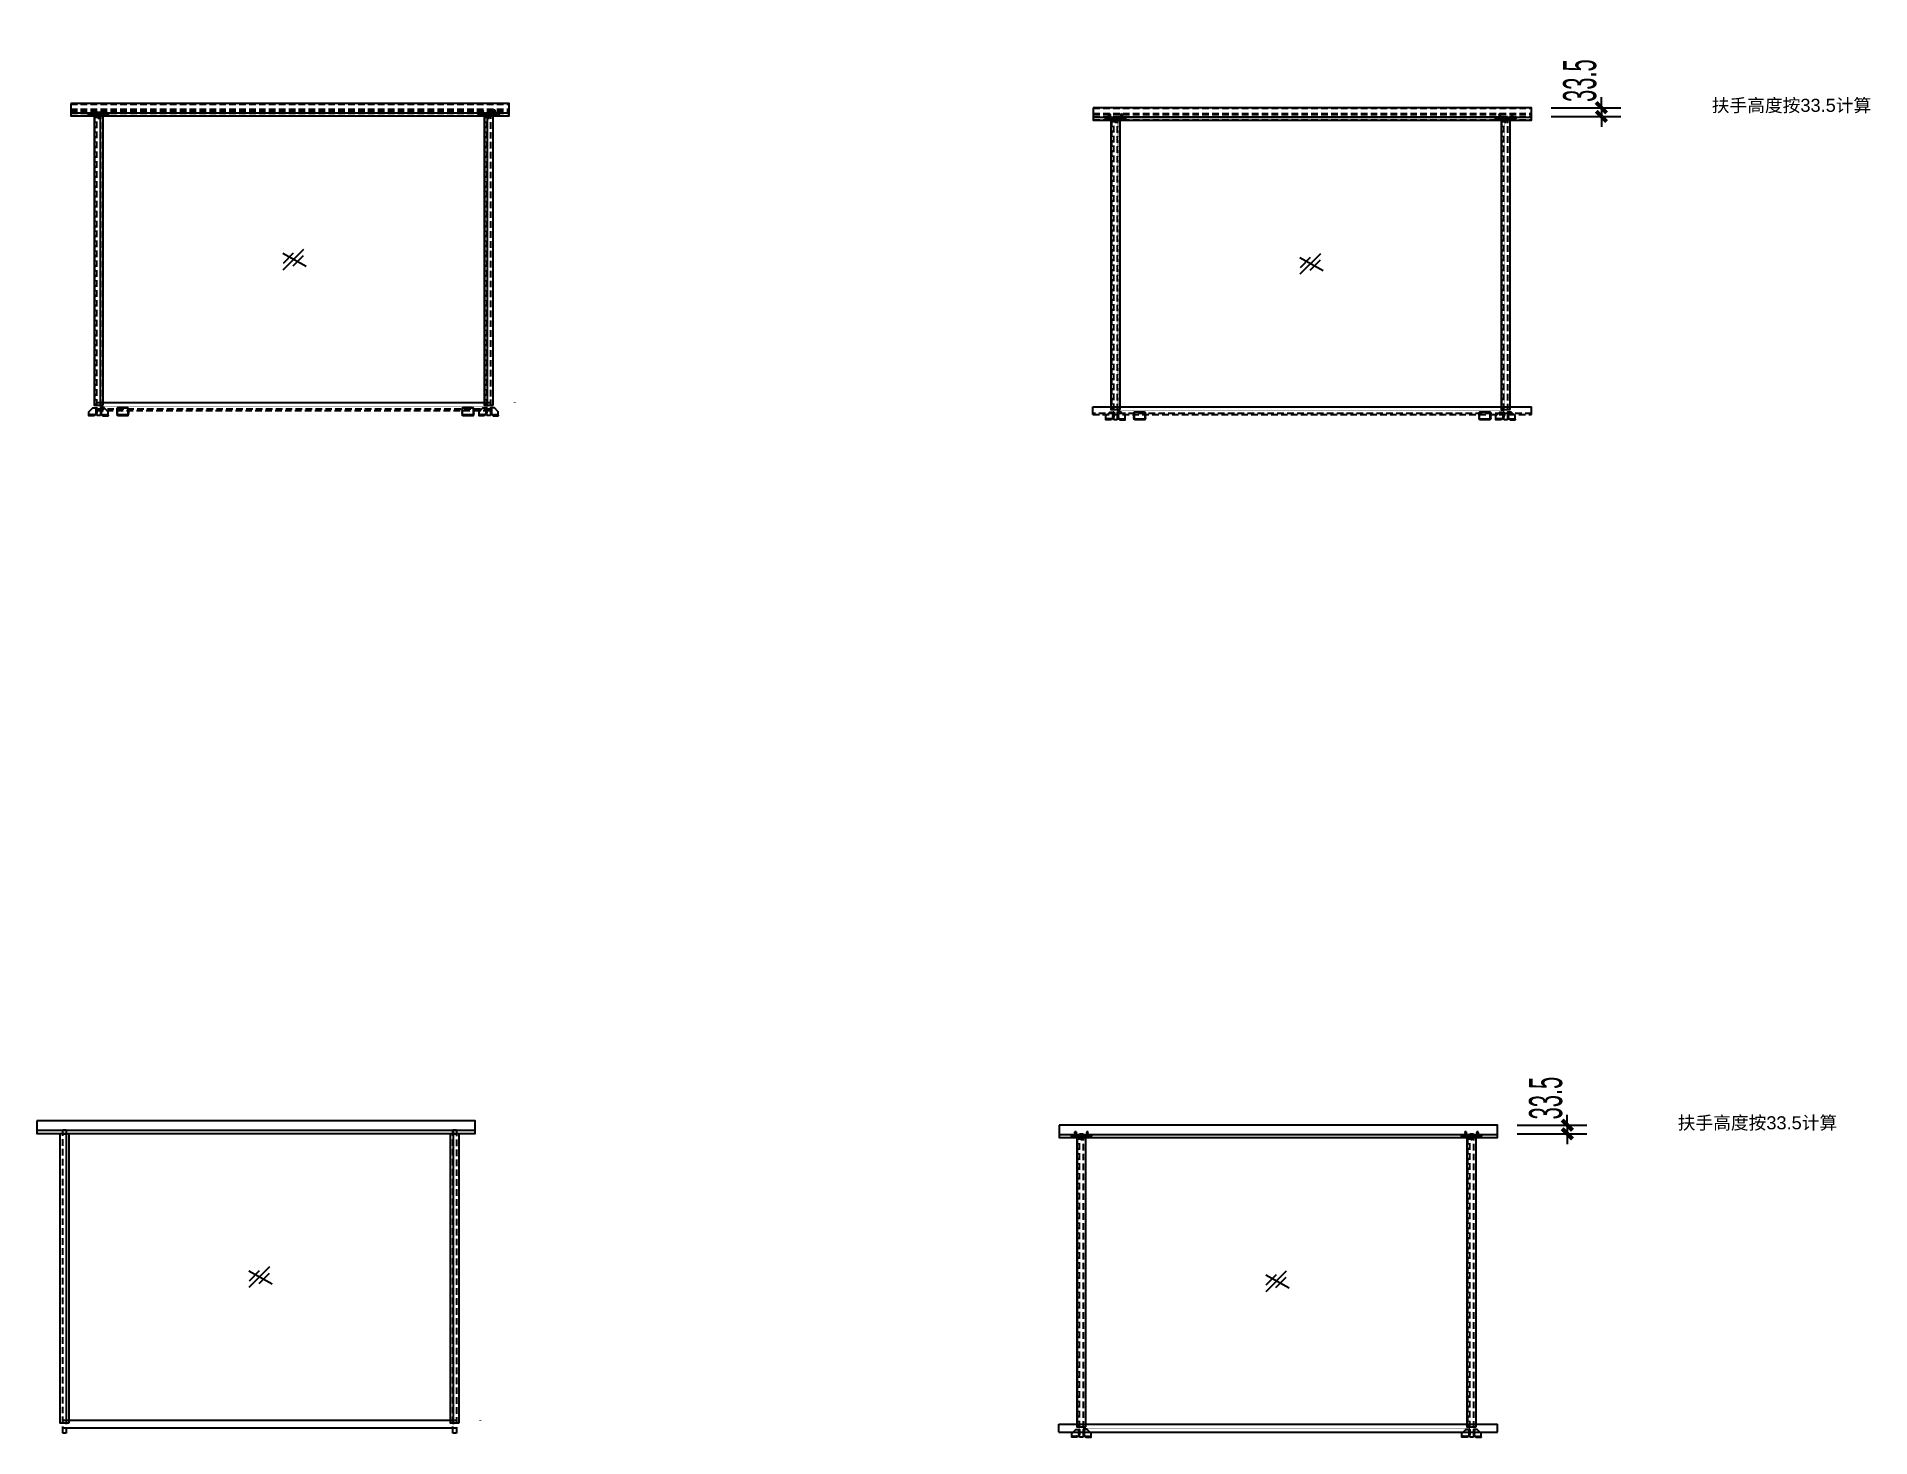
# Model space of a CAD drawing. Header units: millimetres. Extents: x 618 to 7668, y -3104 to 2280.
import ezdxf

# ---------------------------------------------------------------- set-up
doc = ezdxf.new("R2010")
doc.units = ezdxf.units.MM
doc.header["$MEASUREMENT"] = 0
for name, pattern in [('CENTER', [2, 1.25, -0.25, 0.25, -0.25]), ('DASH', [0.35, 0.25, -0.1]), ('DASHED', [19.05, 12.7, -6.35])]:
    doc.linetypes.add(name, pattern=pattern)
for name, color, linetype in [('@F01_Section_AL', 92, 'Continuous'), ('@F03_Section_Glass', 4, 'Continuous'), ('@F05_Section_Steel', 24, 'Continuous'), ('@F09_Submate', 8, 'Continuous'), ('DIM', 8, 'Continuous'), ('F01_Section_Alu.E', 92, 'Continuous'), ('F05_Section_Plastic', 51, 'Continuous'), ('F06_Section_Steel', 24, 'Continuous'), ('F24_Fill', 251, 'Continuous'), ('F57_Sign', 240, 'Continuous'), ('F_Submate_Other', 250, 'Continuous'), ('pj', 4, 'Continuous'), ('WELD', 8, 'Continuous'), ('XX', 6, 'DASHED'), ('ZX', 1, 'CENTER'), ('图框', 7, 'Continuous')]:
    doc.layers.add(name, color=color, linetype=linetype)
doc.layers.add('JY-11填充层', color=8, linetype='Continuous', lineweight=5)
doc.styles.add('_TCH_DIM_T3', font='hztxt_e.shx', dxfattribs={"width": 0.494118, "bigfont": 'hztxt.shx'})
doc.styles.get("Standard").update_dxf_attribs({"font": 'arial.ttf'})
doc.dimstyles.new('_TCH_ARCH&&50', dxfattribs={"dimtxt": 127.5, "dimasz": 40, "dimexe": 75, "dimexo": 75, "dimgap": 61.25, "dimtad": 1, "dimdec": 1, "dimzin": 12, "dimdsep": 46, "dimtxsty": '_TCH_DIM_T3', "dimblk": 'ARCHTICK', "dimcen": 0.09, "dimclrt": 7, "dimazin": 2, "dimtfac": 1, "dimtdec": 1, "dimtix": 1, "dimtmove": 2, "dimatfit": 3, "dimldrblk": 'ARCHTICK', "dimfxl": 50, "dimtolj": 1, "dimtzin": 0, "dimarcsym": 0})

# ---------------------------------------------------------------- blocks, each defined once
blk = doc.blocks.new('Railing_B_A$C2D332B79')
at = {"layer": 'DIM', "linetype": 'DASHED', "ltscale": 450}
blk.add_line((7, 0), (358, 351), dxfattribs=at)
at = {"layer": 'DIM'}
for p, q in [((0, 280), (399, 58)), ((10, 110), (185, 286)), ((176, 65), (352, 241))]:
    blk.add_line(p, q, dxfattribs=at)
blk = doc.blocks.new('*U12')
at = {"layer": 'JY-11填充层'}
for centre, end in [((4, 0), 180), ((8, 0), 120), ((12, 0), 120), ((16, 0), 120), ((20, 0), 120), ((24, 0), 120)]:
    blk.add_arc(centre, 4, 0, end, dxfattribs=at)
blk = doc.blocks.new('*U8')
at = {"layer": 'JY-11填充层'}
for centre, end in [((4, 0), 180), ((8, 0), 120), ((12, 0), 120), ((16, 0), 120), ((20, 0), 120), ((24, 0), 120), ((28, 0), 120), ((32, 0), 120), ((36, 0), 120)]:
    blk.add_arc(centre, 4, 0, end, dxfattribs=at)
blk = doc.blocks.new('Railing_B_30角钢（平面）')
at = {"layer": '@F05_Section_Steel', "elevation": 0}
for points in [[(171496.2, -73616), (171496.2, -73586), (171456.2, -73586), (171456.2, -73616), (171496.2, -73616)], [(171496.2, -73612), (171496.2, -73612), (171456.2, -73612)]]:
    blk.add_lwpolyline(points, dxfattribs=at)
at = {"layer": 'JY-11填充层', "rotation": 90}
blk.add_blockref('*U12', (171456.2, -73614, 0), dxfattribs=at)
at = {"layer": 'JY-11填充层'}
blk.add_blockref('*U8', (171456.2, -73586, 0), dxfattribs=at)
at = {"layer": 'JY-11填充层', "xscale": -1, "rotation": 270}
blk.add_blockref('*U12', (171496.2, -73614, 0), dxfattribs=at)
blk = doc.blocks.new('Railing_B_肋板')
at = {"layer": '@F05_Section_Steel', "elevation": 0}
blk.add_lwpolyline([(-135353.8, 59079.8), (-135373.8, 59079.8), (-135373.8, 59094.8), (-135358.8, 59109.8), (-135343.8, 59109.8), (-135343.8, 59089.8)], close=True, dxfattribs=at)
at = {"layer": 'WELD'}
for centre, start, end in [((-135343.8, 59105.8, 0), 90, 210), ((-135343.8, 59101.8, 0), 90, 210), ((-135343.8, 59097.8, 0), 90, 210), ((-135343.8, 59093.8, 0), 90, 210), ((-135343.8, 59089.8, 0), 90, 210), ((-135343.8, 59085.8, 0), 90, 180), ((-135343.8, 59101.8, 0), 90, 150), ((-135343.8, 59097.8, 0), 90, 150), ((-135343.8, 59093.8, 0), 90, 150), ((-135343.8, 59089.8, 0), 90, 150), ((-135343.8, 59085.8, 0), 90, 150), ((-135369.8, 59079.8, 0), 60, 180), ((-135365.8, 59079.8, 0), 60, 180), ((-135365.8, 59079.8, 0), 120, 180), ((-135361.8, 59079.8, 0), 60, 180), ((-135361.8, 59079.8, 0), 120, 180), ((-135357.8, 59079.8, 0), 60, 180), ((-135357.8, 59079.8, 0), 120, 180), ((-135353.8, 59079.8, 0), 60, 180), ((-135353.8, 59079.8, 0), 120, 180), ((-135349.8, 59079.8, 0), 90, 180), ((-135349.8, 59079.8, 0), 120, 180)]:
    blk.add_arc(centre, 4, start, end, dxfattribs=at)
blk = doc.blocks.new('*U9')
at = {"layer": 'F24_Fill'}
h = blk.add_hatch(dxfattribs=at)
h.set_pattern_fill('塑料', color=256)
h.set_pattern_definition([(45, (0, 11.3664), (-1.76777, 1.76777), []), (45, (1.1785, 11.3664), (-1.76777, 1.76777), []), (135, (2.0207, 11.9257), (-1.76777, -1.76777), [1.23333, -1.26667])])
h.paths.add_polyline_path([(0, 10.7), (1, 10.7), (1, 50.7), (0, 50.7)])
at = {"layer": 'F05_Section_Plastic', "linetype": 'DASH', "ltscale": 10}
blk.add_lwpolyline([(0, 10.7), (1, 10.7), (1, 50.7), (0, 50.7)], close=True, dxfattribs=at)
blk = doc.blocks.new('*U11')
at = {"layer": 'pj'}
for p, q in [((-2.1, 0), (-2.1, -0.5)), ((-2.5, -0.8), (2.5, -0.4)), ((-2.5, -0.8), (2.5, -0.4)), ((-2.1, -0.5), (-2.5, -0.8)), ((-2.5, -0.8), (-2.5, -0.8)), ((-2.5, -0.8), (-2.1, -1.1)), ((-2.5, -1.6), (2.5, -1.2)), ((-2.5, -1.6), (2.5, -1.2)), ((-2.1, -1.3), (-2.5, -1.6)), ((-2.5, -1.6), (-2.5, -1.6)), ((-2.5, -1.6), (-2.1, -1.9)), ((-2.5, -2.4), (2.5, -2)), ((-2.5, -2.4), (2.5, -2)), ((-2.5, -2.4), (-2.1, -2.1)), ((-2.1, -2.7), (-2.5, -2.4)), ((-2.5, -2.4), (-2.5, -2.4)), ((-2.5, -3.2), (2.5, -2.8)), ((-2.5, -3.2), (2.5, -2.8)), ((-2.5, -3.2), (-2.1, -2.9)), ((-2.5, -3.2), (-2.5, -3.2)), ((-2.1, -3.5), (-2.5, -3.2)), ((-2.5, -4), (2.5, -3.6)), ((-2.5, -4), (2.5, -3.6)), ((-2.5, -4), (-2.1, -3.7)), ((-2.5, -4), (-2.5, -4)), ((-2.1, -4.3), (-2.5, -4)), ((-2.5, -4.8), (2.5, -4.4)), ((-2.5, -4.8), (2.5, -4.4)), ((-2.5, -4.8), (-2.1, -4.5)), ((-2.5, -4.8), (-2.5, -4.8)), ((-2.1, -5.1), (-2.5, -4.8)), ((-2.5, -5.6), (2.5, -5.2)), ((-2.5, -5.6), (2.5, -5.2)), ((-2.5, -5.6), (-2.1, -5.3)), ((-2.5, -5.6), (-2.5, -5.6)), ((-2.1, -5.9), (-2.5, -5.6)), ((-2.5, -6.4), (2.5, -6)), ((-2.5, -6.4), (2.5, -6)), ((-2.5, -6.4), (-2.1, -6.1)), ((-2.5, -6.4), (-2.5, -6.4)), ((-2.1, -6.7), (-2.5, -6.4)), ((-2.5, -7.2), (2.5, -6.8)), ((-2.5, -7.2), (2.5, -6.8)), ((-2.5, -7.2), (-2.1, -6.9)), ((-2.5, -7.2), (-2.5, -7.2)), ((-2.1, -7.5), (-2.5, -7.2)), ((-2.5, -8), (2.5, -7.6)), ((-2.5, -8), (2.5, -7.6)), ((-2.5, -8), (-2.1, -7.7)), ((-2.5, -8), (-2.5, -8)), ((-2.1, -8.3), (-2.5, -8)), ((-2.5, -8.8), (2.5, -8.4)), ((-2.5, -8.8), (2.5, -8.4)), ((-2.5, -8.8), (-2.1, -8.5)), ((-2.5, -8.8), (-2.5, -8.8)), ((-2.1, -9.1), (-2.5, -8.8)), ((-2.5, -9.6), (2.5, -9.2)), ((-2.5, -9.6), (2.5, -9.2)), ((-2.5, -9.6), (-2.1, -9.3)), ((-2.5, -9.6), (-2.5, -9.6)), ((-2.1, -9.9), (-2.5, -9.6)), ((-2.5, -10.4), (2.5, -10)), ((-2.5, -10.4), (2.5, -10)), ((-2.5, -10.4), (-2.1, -10.1)), ((-2.5, -10.4), (-2.5, -10.4)), ((-2.1, -10.7), (-2.5, -10.4)), ((-2.5, -11.2), (2.5, -10.8)), ((-2.5, -11.2), (2.5, -10.8)), ((-2.5, -11.2), (-2.1, -10.9)), ((-2.5, -11.2), (-2.5, -11.2)), ((-2.1, -11.5), (-2.5, -11.2)), ((-2.5, -12), (2.5, -11.6)), ((-2.5, -12), (2.5, -11.6)), ((-2.5, -12), (-2.1, -11.7)), ((-2.5, -12), (-2.5, -12)), ((-2.1, -12.3), (-2.5, -12)), ((-2.5, -12.8), (2.5, -12.4)), ((-2.5, -12.8), (2.5, -12.4)), ((-2.5, -12.8), (-2.1, -12.5)), ((-2.5, -12.8), (-2.5, -12.8)), ((-2.1, -13.1), (-2.5, -12.8)), ((-2.5, -13.6), (2.5, -13.2)), ((-2.5, -13.6), (2.5, -13.2)), ((-2.5, -13.6), (-2.1, -13.3)), ((-2.5, -13.6), (-2.5, -13.6)), ((-2.1, -13.9), (-2.5, -13.6)), ((-2.5, -14.4), (2.5, -14)), ((-2.5, -14.4), (2.5, -14)), ((-2.5, -14.4), (-2.1, -14.1)), ((-2.1, -14.7), (-2.5, -14.4)), ((-2.5, -14.4), (-2.5, -14.4)), ((-2.5, -15.2), (2.5, -14.8)), ((-2.5, -15.2), (2.5, -14.8)), ((-2.1, -14.9), (-2.5, -15.2)), ((-2.5, -15.2), (-2.5, -15.2)), ((-2.5, -15.2), (-2.1, -15.5)), ((-2.5, -16), (2.5, -15.6)), ((-2.5, -16), (2.5, -15.6)), ((-2.1, -15.7), (-2.5, -16)), ((-2.5, -16), (-2.5, -16)), ((-2.5, -16), (-2.1, -16.3)), ((-2.5, -16.8), (2.5, -16.4)), ((-2.5, -16.8), (2.5, -16.4)), ((-2.5, -16.8), (-2.1, -16.5)), ((-2.1, -17.1), (-2.5, -16.8)), ((-2.5, -16.8), (-2.5, -16.8)), ((-2.1, -0.5), (2.1, -0.1)), ((-2.1, -1.1), (2.1, -0.7)), ((-2.1, -1.3), (2.1, -0.9)), ((-2.1, -1.1), (-2.1, -1.3)), ((-2.1, -1.9), (2.1, -1.5)), ((-2.1, -2.1), (2.1, -1.7)), ((-2.1, -1.9), (-2.1, -2)), ((-2.1, -2.1), (-2.1, -2)), ((-2.1, -2.7), (2.1, -2.3)), ((-2.1, -2.9), (2.1, -2.5)), ((-2.1, -2.7), (-2.1, -2.8)), ((-2.1, -2.9), (-2.1, -2.8)), ((-2.1, -3.5), (2.1, -3.1)), ((-2.1, -3.7), (2.1, -3.3)), ((-2.1, -3.5), (-2.1, -3.6)), ((-2.1, -3.7), (-2.1, -3.6)), ((-2.1, -4.3), (2.1, -3.9)), ((-2.1, -4.5), (2.1, -4.1)), ((-2.1, -4.3), (-2.1, -4.4)), ((-2.1, -4.5), (-2.1, -4.4)), ((-2.1, -5.1), (2.1, -4.7)), ((-2.1, -5.3), (2.1, -4.9)), ((-2.1, -5.1), (-2.1, -5.2)), ((-2.1, -5.3), (-2.1, -5.2)), ((-2.1, -5.9), (2.1, -5.5)), ((-2.1, -6.1), (2.1, -5.7)), ((-2.1, -5.9), (-2.1, -6)), ((-2.1, -6.1), (-2.1, -6)), ((-2.1, -6.7), (2.1, -6.3)), ((-2.1, -6.9), (2.1, -6.5)), ((-2.1, -6.7), (-2.1, -6.8)), ((-2.1, -6.9), (-2.1, -6.8)), ((-2.1, -7.5), (2.1, -7.1)), ((-2.1, -7.7), (2.1, -7.3)), ((-2.1, -7.5), (-2.1, -7.6)), ((-2.1, -7.7), (-2.1, -7.6)), ((-2.1, -8.3), (2.1, -7.9)), ((-2.1, -8.5), (2.1, -8.1)), ((-2.1, -8.3), (-2.1, -8.4)), ((-2.1, -8.5), (-2.1, -8.4)), ((-2.1, -9.1), (2.1, -8.7)), ((-2.1, -9.3), (2.1, -8.9)), ((-2.1, -9.1), (-2.1, -9.2)), ((-2.1, -9.3), (-2.1, -9.2)), ((-2.1, -9.9), (2.1, -9.5)), ((-2.1, -10.1), (2.1, -9.7)), ((-2.1, -9.9), (-2.1, -10)), ((-2.1, -10.1), (-2.1, -10)), ((-2.1, -10.7), (2.1, -10.3)), ((-2.1, -10.9), (2.1, -10.5)), ((-2.1, -10.7), (-2.1, -10.8)), ((-2.1, -10.9), (-2.1, -10.8)), ((-2.1, -11.5), (2.1, -11.1)), ((-2.1, -11.7), (2.1, -11.3)), ((-2.1, -11.5), (-2.1, -11.6)), ((-2.1, -11.7), (-2.1, -11.6)), ((-2.1, -12.3), (2.1, -11.9)), ((-2.1, -12.5), (2.1, -12.1)), ((-2.1, -12.3), (-2.1, -12.4)), ((-2.1, -12.5), (-2.1, -12.4)), ((-2.1, -13.1), (2.1, -12.7)), ((-2.1, -13.3), (2.1, -12.9)), ((-2.1, -13.1), (-2.1, -13.2)), ((-2.1, -13.3), (-2.1, -13.2)), ((-2.1, -13.9), (2.1, -13.5)), ((-2.1, -14.1), (2.1, -13.7)), ((-2.1, -14.1), (-2.1, -13.9)), ((-2.1, -14.7), (2.1, -14.3)), ((-2.1, -14.9), (2.1, -14.5)), ((-2.1, -14.8), (-2.1, -14.7)), ((-2.1, -14.8), (-2.1, -14.9)), ((-2.1, -15.5), (2.1, -15.1)), ((-2.1, -15.7), (2.1, -15.3)), ((-2.1, -15.5), (-2.1, -15.7)), ((-2.1, -16.3), (2.1, -15.9)), ((-2.1, -16.5), (2.1, -16.1)), ((-2.1, -16.3), (-2.1, -16.4)), ((-2.1, -16.5), (-2.1, -16.4)), ((-2.1, -17.1), (2.1, -16.7)), ((-2.1, -17.2), (-2.1, -17.1)), ((2.5, -17.2), (-2.1, -17.2)), ((-0.9, -17.2), (2.1, -16.9)), ((1.8, -17.2), (2.5, -17.2)), ((2.1, 0), (2.1, -0.1)), ((2.1, -0.1), (2.5, -0.4)), ((2.5, -0.4), (2.1, -0.7)), ((2.1, -0.7), (2.1, -0.9)), ((2.1, -0.9), (2.5, -1.2)), ((2.5, -1.2), (2.1, -1.5)), ((2.1, -1.5), (2.1, -1.6)), ((2.1, -1.7), (2.1, -1.6)), ((2.5, -2), (2.1, -1.7)), ((2.1, -2.3), (2.5, -2)), ((2.1, -2.3), (2.1, -2.4)), ((2.1, -2.5), (2.1, -2.4)), ((2.5, -2.8), (2.1, -2.5)), ((2.1, -3.1), (2.5, -2.8)), ((2.1, -3.1), (2.1, -3.2)), ((2.1, -3.3), (2.1, -3.2)), ((2.5, -3.6), (2.1, -3.3)), ((2.1, -3.9), (2.5, -3.6)), ((2.1, -3.9), (2.1, -4)), ((2.1, -4.1), (2.1, -4)), ((2.5, -4.4), (2.1, -4.1)), ((2.1, -4.7), (2.5, -4.4)), ((2.1, -4.7), (2.1, -4.8)), ((2.1, -4.9), (2.1, -4.8)), ((2.5, -5.2), (2.1, -4.9)), ((2.1, -5.5), (2.5, -5.2)), ((2.1, -5.5), (2.1, -5.6)), ((2.1, -5.7), (2.1, -5.6)), ((2.5, -6), (2.1, -5.7)), ((2.1, -6.3), (2.5, -6)), ((2.1, -6.3), (2.1, -6.4)), ((2.1, -6.5), (2.1, -6.4)), ((2.5, -6.8), (2.1, -6.5)), ((2.1, -7.1), (2.5, -6.8)), ((2.1, -7.1), (2.1, -7.2)), ((2.1, -7.3), (2.1, -7.2)), ((2.5, -7.6), (2.1, -7.3)), ((2.1, -7.9), (2.5, -7.6)), ((2.1, -7.9), (2.1, -8)), ((2.1, -8.1), (2.1, -8)), ((2.5, -8.4), (2.1, -8.1)), ((2.1, -8.7), (2.5, -8.4)), ((2.1, -8.7), (2.1, -8.8)), ((2.1, -8.9), (2.1, -8.8)), ((2.5, -9.2), (2.1, -8.9)), ((2.1, -9.5), (2.5, -9.2)), ((2.1, -9.5), (2.1, -9.6)), ((2.1, -9.7), (2.1, -9.6)), ((2.5, -10), (2.1, -9.7)), ((2.1, -10.3), (2.5, -10)), ((2.1, -10.3), (2.1, -10.4)), ((2.1, -10.5), (2.1, -10.4)), ((2.5, -10.8), (2.1, -10.5)), ((2.1, -11.1), (2.5, -10.8)), ((2.1, -11.1), (2.1, -11.2)), ((2.1, -11.3), (2.1, -11.2)), ((2.5, -11.6), (2.1, -11.3)), ((2.1, -11.9), (2.5, -11.6)), ((2.1, -11.9), (2.1, -12)), ((2.1, -12.1), (2.1, -12)), ((2.5, -12.4), (2.1, -12.1)), ((2.1, -12.7), (2.5, -12.4)), ((2.1, -12.7), (2.1, -12.8)), ((2.1, -12.9), (2.1, -12.8)), ((2.5, -13.2), (2.1, -12.9)), ((2.1, -13.5), (2.5, -13.2)), ((2.1, -13.7), (2.1, -13.5)), ((2.5, -14), (2.1, -13.7)), ((2.1, -14.3), (2.5, -14)), ((2.1, -14.4), (2.1, -14.3)), ((2.1, -14.4), (2.1, -14.5)), ((2.1, -14.5), (2.5, -14.8)), ((2.5, -14.8), (2.1, -15.1)), ((2.1, -15.1), (2.1, -15.3)), ((2.1, -15.3), (2.5, -15.6)), ((2.5, -15.6), (2.1, -15.9)), ((2.1, -15.9), (2.1, -16)), ((2.1, -16.1), (2.1, -16)), ((2.5, -16.4), (2.1, -16.1)), ((2.1, -16.7), (2.5, -16.4)), ((2.1, -16.9), (2.1, -16.7)), ((2.5, -17.2), (2.1, -16.9)), ((2.5, -0.4), (2.5, -0.4)), ((2.5, -1.2), (2.5, -1.2)), ((2.5, -2), (2.5, -2)), ((2.5, -2.8), (2.5, -2.8)), ((2.5, -3.6), (2.5, -3.6)), ((2.5, -4.4), (2.5, -4.4)), ((2.5, -5.2), (2.5, -5.2)), ((2.5, -6), (2.5, -6)), ((2.5, -6.8), (2.5, -6.8)), ((2.5, -7.6), (2.5, -7.6)), ((2.5, -8.4), (2.5, -8.4)), ((2.5, -9.2), (2.5, -9.2)), ((2.5, -10), (2.5, -10)), ((2.5, -10.8), (2.5, -10.8)), ((2.5, -11.6), (2.5, -11.6)), ((2.5, -12.4), (2.5, -12.4)), ((2.5, -13.2), (2.5, -13.2)), ((2.5, -14), (2.5, -14)), ((2.5, -14.8), (2.5, -14.8)), ((2.5, -15.6), (2.5, -15.6)), ((2.5, -16.4), (2.5, -16.4)), ((2.5, -17.2), (2.5, -17.2))]:
    blk.add_line(p, q, dxfattribs=at)
blk.add_lwpolyline([(-4.8, 2.1), (-4.8, 0), (4.8, 0), (4.8, 2.1, 0.148437), (0.4, 3.7), (0.4, 3.5), (-0.4, 3.5), (-0.4, 3.7, 0.148437)], format="xyb", close=True, dxfattribs=at)
at = {"layer": 'ZX', "ltscale": 0.1}
blk.add_line((0, 4.7), (0, -18.2), dxfattribs=at)
blk = doc.blocks.new('*U20')
at = {"layer": '@F01_Section_AL', "linetype": 'ByBlock', "lineweight": -2, "ltscale": 2, "elevation": 0}
for points in [[(17.5, -543.2), (17.5, 567.8), (-17.5, 567.8), (-17.5, -543.2), (17.5, -543.2)], [(1517.5, -543.2), (1517.5, 567.8), (1482.5, 567.8), (1482.5, -543.2), (1517.5, -543.2)]]:
    blk.add_lwpolyline(points, dxfattribs=at)
at = {"layer": '@F03_Section_Glass'}
for p, q in [((6, 583.8, 0), (6, -548.2, 0)), ((1494, 583.8, 0), (1494, -548.2, 0))]:
    blk.add_line(p, q, dxfattribs=at)
at = {"layer": '@F03_Section_Glass', "const_width": 1, "elevation": 0}
for points in [[(6, 583.8), (1494, 583.8)], [(6, 583.8), (6, -548.2)], [(1494, -548.2), (1494, 583.8)], [(6, -548.2), (1494, -548.2)]]:
    blk.add_lwpolyline(points, dxfattribs=at)
at = {"layer": 'F06_Section_Steel'}
for p, q in [((-6, 567.8, 0), (6, 567.8, 0)), ((1494, 567.8, 0), (1506, 567.8, 0)), ((-7, -533.2, 0), (1507, -533.2, 0))]:
    blk.add_line(p, q, dxfattribs=at)
at = {"layer": 'F06_Section_Steel', "elevation": 0}
for points in [[(40, 574.2), (40, 578.2), (-40, 578.2), (-40, 574.2)], [(1540, 574.2), (1540, 578.2), (1460, 578.2), (1460, 574.2)]]:
    blk.add_lwpolyline(points, close=True, dxfattribs=at)
blk.add_lwpolyline([(1600, -534.2), (1600, -533.2)], dxfattribs=at)
at = {"layer": 'F_Submate_Other', "color": 8}
for centre, radius, start, end in [((-7, 574.2, 0), 4, 180, 270), ((-7, 574.2, 0), 3.5, 180, 270), ((-7, 574.2, 0), 3, 180, 270), ((-7, 574.2, 0), 2.5, 180, 270), ((-7, 574.2, 0), 2, 180, 270), ((-7, 574.2, 0), 1.5, 180, 270), ((-7, 574.2, 0), 1, 180, 270), ((-7, 574.2, 0), 0.5, 180, 270), ((7, 574.2, 0), 4, 270, 0), ((7, 574.2, 0), 3.5, 270, 0), ((7, 574.2, 0), 3, 270, 0), ((7, 574.2, 0), 2.5, 270, 0), ((7, 574.2, 0), 2, 270, 0), ((7, 574.2, 0), 1.5, 270, 0), ((7, 574.2, 0), 1, 270, 0), ((7, 574.2, 0), 0.5, 270, 0), ((1493, 574.2, 0), 4, 180, 270), ((1493, 574.2, 0), 3.5, 180, 270), ((1493, 574.2, 0), 3, 180, 270), ((1493, 574.2, 0), 2.5, 180, 270), ((1493, 574.2, 0), 2, 180, 270), ((1493, 574.2, 0), 1.5, 180, 270), ((1493, 574.2, 0), 1, 180, 270), ((1493, 574.2, 0), 0.5, 180, 270), ((1507, 574.2, 0), 4, 270, 0), ((1507, 574.2, 0), 3.5, 270, 0), ((1507, 574.2, 0), 3, 270, 0), ((1507, 574.2, 0), 2.5, 270, 0), ((1507, 574.2, 0), 2, 270, 0), ((1507, 574.2, 0), 1.5, 270, 0), ((1507, 574.2, 0), 1, 270, 0), ((1507, 574.2, 0), 0.5, 270, 0)]:
    blk.add_arc(centre, radius, start, end, dxfattribs=at)
at = {"layer": 'XX', "ltscale": 2}
for p, q in [((-16, 567.8, 0), (-16, -543.2, 0)), ((-7, 583.2, 0), (7, 583.2, 0)), ((-7, -583.2, 0), (-7, 583.2, 0)), ((7, 583.2, 0), (7, -583.2, 0)), ((16, 567.8, 0), (16, -543.2, 0)), ((1484, 567.8, 0), (1484, -543.2, 0)), ((1493, 583.2, 0), (1507, 583.2, 0)), ((1493, -583.2, 0), (1493, 583.2, 0)), ((1507, 583.2), (1507, -583.2)), ((1516, 567.8, 0), (1516, -543.2, 0)), ((7, -583.2), (-7, -583.2)), ((1507, -583.2), (1493, -583.2))]:
    blk.add_line(p, q, dxfattribs=at)
at = {"layer": 'XX', "ltscale": 2, "elevation": 0}
for points in [[(1507, -558.2), (-7, -558.2)], [(-7, -563.2), (1507, -563.2)]]:
    blk.add_lwpolyline(points, dxfattribs=at)
at = {"xscale": -1, "rotation": 180}
for p in [(-23, 574.2, 0), (1477, 574.2, 0)]:
    blk.add_blockref('*U11', p, dxfattribs=at)
at = {"xscale": -1}
for p in [(0, 578.2, 0), (1500, 578.2, 0)]:
    blk.add_blockref('*U11', p, dxfattribs=at)
at = {"rotation": 180}
for p in [(23, 574.2, 0), (1523, 574.2, 0)]:
    blk.add_blockref('*U11', p, dxfattribs=at)
at = {"layer": '@F09_Submate'}
for p in [(135336.8, -59663.1, 0), (136836.8, -59663.1, 0)]:
    blk.add_blockref('Railing_B_肋板', p, dxfattribs=at)
at = {"layer": '@F09_Submate', "xscale": -1}
for p in [(-135336.8, -59663.1, 0), (-133836.8, -59663.1, 0)]:
    blk.add_blockref('Railing_B_肋板', p, dxfattribs=at)
at = {"layer": 'F01_Section_Alu.E', "xscale": -2, "yscale": 2, "zscale": 2, "rotation": 270}
for p in [(-61.4, 578.2, 0), (1438.6, 578.2, 0)]:
    blk.add_blockref('*U9', p, dxfattribs=at)
at = {"layer": 'F57_Sign', "xscale": -1}
for p in [(171568.7, 73032.7, 0), (172896.2, 73032.7, 0)]:
    blk.add_blockref('Railing_B_30角钢（平面）', p, dxfattribs=at)
at = {"layer": '图框', "xscale": 0.2249999999476131, "yscale": 0.2249999999476131, "zscale": 0.2249999999476131}
blk.add_blockref('Railing_B_A$C2D332B79', (708.5, -22.2, 0), dxfattribs=at)
blk = doc.blocks.new('Railing_B3_1_钢板立柱2')
at = {"layer": '@F01_Section_AL', "linetype": 'ByBlock', "lineweight": -2, "ltscale": 2}
blk.add_lwpolyline([(17.5, -1126.2), (17.5, -15.2), (-17.5, -15.2), (-17.5, -1126.2), (17.5, -1126.2)], dxfattribs=at)
at = {"layer": 'F06_Section_Steel'}
blk.add_line((-6, -15.2), (6, -15.2), dxfattribs=at)
at = {"layer": 'F06_Section_Steel', "elevation": 0}
blk.add_lwpolyline([(40, -8.7), (40, -4.7), (-40, -4.7), (-40, -8.7)], close=True, dxfattribs=at)
at = {"layer": 'F_Submate_Other', "color": 8}
for centre, radius, start, end in [((-7, -8.7), 4, 180, 270), ((-7, -8.7), 3.5, 180, 270), ((-7, -8.7), 3, 180, 270), ((-7, -8.7), 2.5, 180, 270), ((-7, -8.7), 2, 180, 270), ((-7, -8.7), 1.5, 180, 270), ((-7, -8.7), 1, 180, 270), ((-7, -8.7), 0.5, 180, 270), ((7, -8.7), 4, 270, 0), ((7, -8.7), 3.5, 270, 0), ((7, -8.7), 3, 270, 0), ((7, -8.7), 2.5, 270, 0), ((7, -8.7), 2, 270, 0), ((7, -8.7), 1.5, 270, 0), ((7, -8.7), 1, 270, 0), ((7, -8.7), 0.5, 270, 0)]:
    blk.add_arc(centre, radius, start, end, dxfattribs=at)
at = {"layer": 'XX', "ltscale": 2}
for p, q in [((-16, -15.2, 0), (-16, -1126.2, 0)), ((16, -15.2, 0), (16, -1126.2, 0))]:
    blk.add_line(p, q, dxfattribs=at)
blk.add_lwpolyline([(-7, 0.3), (7, 0.3), (7, -1166.2), (-7, -1166.2)], close=True, dxfattribs=at)
at = {"xscale": -1, "rotation": 180}
blk.add_blockref('*U11', (-23, -8.7, 0), dxfattribs=at)
at = {"rotation": 180}
blk.add_blockref('*U11', (23, -8.7, 0), dxfattribs=at)
at = {"xscale": -1}
blk.add_blockref('*U11', (0, -4.7), dxfattribs=at)
at = {"layer": '@F09_Submate'}
blk.add_blockref('Railing_B_肋板', (135336.8, -60246, 0), dxfattribs=at)
at = {"layer": '@F09_Submate', "xscale": -1}
blk.add_blockref('Railing_B_肋板', (-135336.8, -60246, 0), dxfattribs=at)
at = {"layer": 'F01_Section_Alu.E', "xscale": -2, "yscale": 2, "zscale": 2, "rotation": 270}
blk.add_blockref('*U9', (-61.4, -4.7, 0), dxfattribs=at)
blk = doc.blocks.new('_ArchTick')
at = {"color": 0, "linetype": 'ByBlock', "const_width": 0.4}
blk.add_lwpolyline([(-0.5, -0.5), (0.5, 0.5)], dxfattribs=at)
blk = doc.blocks.new('*D14')
at = {"color": 0, "lineweight": -2, "transparency": 16777216}
for p, q in [((6634, 2007), (6634, 2047)), ((6440.9, 2007), (6709, 2007)), ((6634, 2007), (6634, 1973.5)), ((6440.9, 1973.5), (6709, 1973.5)), ((6634, 1973.5), (6634, 1933.5))]:
    blk.add_line(p, q, dxfattribs=at)
at = {"layer": 'Defpoints', "color": 0, "transparency": 16777216}
for p in [(6365.9, 2007, 0), (6365.9, 1973.5, 0), (6634, 1973.5)]:
    blk.add_point(p, dxfattribs=at)
at = {"color": 0, "lineweight": -2, "transparency": 16777216, "xscale": 40, "yscale": 40, "zscale": 40}
for p, rotation in [((6634, 2007), 270), ((6634, 1973.5), 90)]:
    blk.add_blockref('_ArchTick', p, dxfattribs=dict(at, rotation=rotation))
at = {"color": 7, "transparency": 16777216, "insert": (6551.3, 2111), "char_height": 127.5, "attachment_point": 5, "rotation": 90, "style": '_TCH_DIM_T3'}
blk.add_mtext('\\A1;33.5', dxfattribs=at)
blk = doc.blocks.new('Railing_B3_1_Handrail')
at = {"layer": '@F01_Section_AL'}
blk.add_line((0, -35.9), (1685.5, -35.9, 0), dxfattribs=at)
blk.add_lwpolyline([(0, 0), (0, -48), (1685.5, -48), (1685.5, 0)], close=True, dxfattribs=at)
at = {"layer": 'XX', "ltscale": 2}
for p, q in [((0, -2, 0), (1685.5, -2, 0)), ((0, -22, 0), (1685.5, -22, 0)), ((0, -24), (1685.5, -24, 0)), ((0, -25.5, 0), (1685.5, -25.5, 0)), ((0, -33.5), (1685.5, -33.5, 0)), ((0, -36.5, 0), (1685.5, -36.5, 0)), ((0, -46.5, 0), (1685.5, -46.5, 0))]:
    blk.add_line(p, q, dxfattribs=at)
blk = doc.blocks.new('*U21')
at = {"layer": '@F01_Section_AL', "linetype": 'ByBlock', "lineweight": -2, "ltscale": 2, "elevation": 0}
for points in [[(17.5, -543.2), (17.5, 567.8), (-17.5, 567.8), (-17.5, -543.2), (17.5, -543.2)], [(1517.5, -543.2), (1517.5, 567.8), (1482.5, 567.8), (1482.5, -543.2), (1517.5, -543.2)]]:
    blk.add_lwpolyline(points, dxfattribs=at)
at = {"layer": '@F03_Section_Glass'}
for p, q in [((6, 583.8, 0), (6, -548.2, 0)), ((1494, 583.8, 0), (1494, -548.2, 0))]:
    blk.add_line(p, q, dxfattribs=at)
at = {"layer": '@F03_Section_Glass', "const_width": 1, "elevation": 0}
for points in [[(6, 583.8), (1494, 583.8)], [(6, 583.8), (6, -548.2)], [(1494, -548.2), (1494, 583.8)], [(6, -548.2), (1494, -548.2)]]:
    blk.add_lwpolyline(points, dxfattribs=at)
at = {"layer": 'F06_Section_Steel'}
for p, q in [((-6, 567.8, 0), (6, 567.8, 0)), ((1494, 567.8, 0), (1506, 567.8, 0)), ((-7, -533.2, 0), (1507, -533.2, 0))]:
    blk.add_line(p, q, dxfattribs=at)
at = {"layer": 'F06_Section_Steel', "elevation": 0}
for points in [[(-7, -563.2), (1507, -563.2)], [(1600, -534.2), (1600, -533.2)]]:
    blk.add_lwpolyline(points, dxfattribs=at)
at = {"layer": 'XX', "ltscale": 2}
for p, q in [((-7, 583.2, 0), (7, 583.2, 0)), ((-7, -583.2, 0), (-7, 583.2, 0)), ((7, 583.2, 0), (7, -583.2, 0)), ((1493, 583.2, 0), (1507, 583.2, 0)), ((1493, -583.2, 0), (1493, 583.2, 0)), ((1507, 583.2), (1507, -583.2)), ((7, -583.2), (-7, -583.2)), ((1507, -583.2), (1493, -583.2))]:
    blk.add_line(p, q, dxfattribs=at)
at = {"layer": '图框', "xscale": 0.2249999999476131, "yscale": 0.2249999999476131, "zscale": 0.2249999999476131}
blk.add_blockref('Railing_B_A$C2D332B79', (708.5, -22.2, 0), dxfattribs=at)
blk = doc.blocks.new('*D19')
at = {"color": 0, "lineweight": -2, "transparency": 16777216}
for p, q in [((6503, -1904.3), (6503, -1864.3)), ((6309.9, -1904.3), (6578, -1904.3)), ((6309.9, -1937.8), (6578, -1937.8)), ((6503, -1904.3), (6503, -1937.8)), ((6503, -1937.8), (6503, -1977.8))]:
    blk.add_line(p, q, dxfattribs=at)
at = {"layer": 'Defpoints', "color": 0, "transparency": 16777216}
for p in [(6234.9, -1904.3, 0), (6234.9, -1937.8, 0), (6503, -1937.8)]:
    blk.add_point(p, dxfattribs=at)
at = {"color": 0, "lineweight": -2, "transparency": 16777216, "xscale": 40, "yscale": 40, "zscale": 40}
for p, rotation in [((6503, -1904.3), 270), ((6503, -1937.8), 90)]:
    blk.add_blockref('_ArchTick', p, dxfattribs=dict(at, rotation=rotation))
at = {"color": 7, "transparency": 16777216, "insert": (6420.4, -1800.3), "char_height": 127.5, "attachment_point": 5, "rotation": 90, "style": '_TCH_DIM_T3'}
blk.add_mtext('\\A1;33.5', dxfattribs=at)
blk = doc.blocks.new('*U18')
at = {"layer": '@F01_Section_AL'}
blk.add_line((0, -35.9), (1685.5, -35.9, 0), dxfattribs=at)
blk.add_lwpolyline([(0, 0), (0, -48), (1685.5, -48), (1685.5, 0)], close=True, dxfattribs=at)

msp = doc.modelspace()

# ---------------------------------------------------------------- linework, layer by layer
at = {"layer": '@F01_Section_AL'}
for p, q in [((4680.36, 1971.12, 0), (6365.86, 1971.12, 0)), ((4549.38, -1940.14, 0), (6234.88, -1940.14, 0))]:
    msp.add_line(p, q, dxfattribs=at)
at = {"layer": '@F01_Section_AL', "elevation": 0}
for points in [[(4680.36, 2006.99), (4680.36, 1958.98), (6365.86, 1958.98), (6365.86, 2006.99)], [(4549.38, -1904.27), (4549.38, -1952.28), (6234.88, -1952.28), (6234.88, -1904.27)]]:
    msp.add_lwpolyline(points, close=True, dxfattribs=at)
at = {"layer": '@F03_Section_Glass', "const_width": 1, "elevation": 0}
for points in [[(5738.36, 1973.99), (4771.86, 1973.99), (4771.86, 841.99), (5738.36, 841.99)], [(5738.36, 1973.99), (6259.86, 1973.99), (6259.86, 841.99), (5738.36, 841.99)], [(5607.38, -1937.27), (4640.88, -1937.27), (4640.88, -3069.27), (5607.38, -3069.27)], [(5607.38, -1937.27), (6128.88, -1937.27), (6128.88, -3069.27), (5607.38, -3069.27)]]:
    msp.add_lwpolyline(points, dxfattribs=at)
at = {"layer": 'F06_Section_Steel'}
for p, q in [((4678.36, 856.99, 0), (6365.86, 856.99, 0)), ((4547.38, -3054.27, 0), (6234.88, -3054.27, 0)), ((4547.38, -3084.27, 0), (6234.88, -3084.27, 0))]:
    msp.add_line(p, q, dxfattribs=at)
at = {"layer": 'F06_Section_Steel', "elevation": 0}
for points in [[(4678.36, 826.99), (4678.36, 856.99)], [(6365.86, 855.99), (6365.86, 856.99)], [(6365.86, 826.99), (6365.86, 856.99)], [(4547.38, -3084.27), (4547.38, -3054.27)], [(6234.88, -3055.27), (6234.88, -3054.27)], [(6234.88, -3084.27), (6234.88, -3054.27)]]:
    msp.add_lwpolyline(points, dxfattribs=at)
at = {"layer": 'XX', "ltscale": 2}
for p, q in [((4680.36, 2004.99, 0), (6365.86, 2004.99, 0)), ((4680.36, 1984.98, 0), (6365.86, 1984.98, 0)), ((4680.36, 1982.98, 0), (6365.86, 1982.98, 0)), ((4680.36, 1981.47, 0), (6365.86, 1981.47, 0)), ((4680.36, 1973.46, 0), (6365.86, 1973.46, 0)), ((4680.36, 1970.47, 0), (6365.86, 1970.47, 0)), ((4680.36, 1960.48, 0), (6365.86, 1960.48, 0))]:
    msp.add_line(p, q, dxfattribs=at)
at = {"layer": 'XX', "ltscale": 2, "elevation": 0}
msp.add_lwpolyline([(6365.86, 831.99), (4678.36, 831.99), (4678.36, 826.99), (6365.86, 826.99)], dxfattribs=at)

# ---------------------------------------------------------------- block references
for name, p in [('Railing_B3_1_Handrail', (748.63, 2023.12, 0)), ('*U18', (617.65, -1888.14, 0))]:
    msp.add_blockref(name, p)
at = {"ltscale": 10}
for name, p in [('*U20', (855.63, 1406.34, 0)), ('*U21', (724.65, -2504.92, 0))]:
    msp.add_blockref(name, p, dxfattribs=at)
at = {"color": 1}
for p in [(4765.86, 1973.17), (6265.86, 1973.17, 0), (4634.88, -1938.09), (6134.88, -1938.09, 0)]:
    msp.add_blockref('Railing_B3_1_钢板立柱2', p, dxfattribs=at)
at = {"layer": 'F57_Sign', "xscale": -1}
for p in [(176334.51, 74422.95, 0), (177662.02, 74422.95, 0)]:
    msp.add_blockref('Railing_B_30角钢（平面）', p, dxfattribs=at)
at = {"layer": '图框', "xscale": 0.2249999999476131, "yscale": 0.2249999999476131, "zscale": 0.2249999999476131}
for p in [(5474.34, 1368.08, 0), (5343.36, -2543.18, 0)]:
    msp.add_blockref('Railing_B_A$C2D332B79', p, dxfattribs=at)

# ---------------------------------------------------------------- texts
at = {"char_height": 50, "attachment_point": 1}
for insert in [(7058.44, 2041.05), (6927.47, -1870.22)]:
    msp.add_mtext_dynamic_manual_height_columns('{\\fSimSun|b0|i0|c134|p2;扶手高度按}33.5{\\fSimSun|b0|i0|c134|p2;计算}', width=962.4227, gutter_width=12.5, heights=[0], dxfattribs=dict(at, insert=insert))

# ---------------------------------------------------------------- dimensions: what is measured, and where the dimension line sits
for base, p1, p2, picture, middle in [((6634.01, 1973.46), (6365.86, 2006.99, 0), (6365.86, 1973.46, 0), '*D14', (6551.33, 2110.96)), ((6503.03, -1937.81), (6234.88, -1904.27, 0), (6234.88, -1937.81, 0), '*D19', (6420.35, -1800.3))]:
    dim = msp.add_linear_dim(base=base, p1=p1, p2=p2, angle=90, dimstyle='_TCH_ARCH&&50')
    dim.commit()
    dim.dimension.update_dxf_attribs({"geometry": picture, "text_midpoint": middle, "dimtype": 160})

doc.saveas('drawing.dxf')
